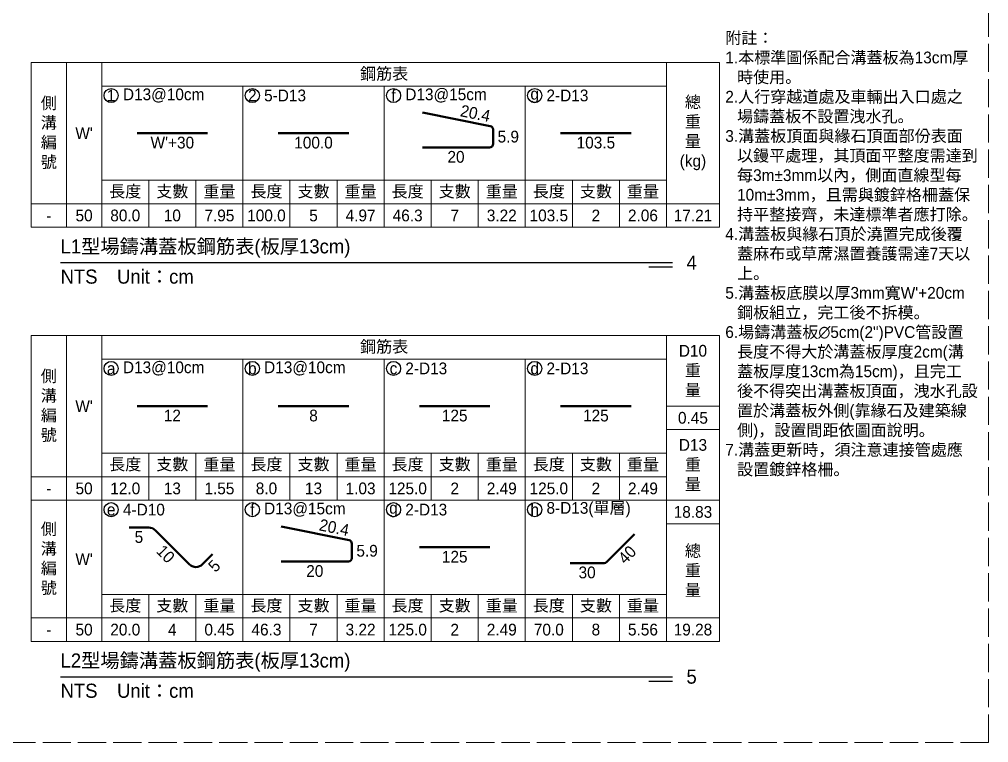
# Model space of a CAD drawing. Extents: x -2931 to 4779, y -2120 to 304.
# Drawn here: x 327.2 to 739.1, y -1307.5 to -1000.1 of the extents above; entities that cross this region are included whole.
import ezdxf

# ---------------------------------------------------------------- set-up
doc = ezdxf.new("R2010")
doc.units = 0
doc.header["$MEASUREMENT"] = 0
doc.linetypes.add('ACAD_ISO02W100', pattern=[15, 12, -3])
doc.layers.add('一、1.基本-圖框', color=7, linetype='Continuous', lineweight=20)
doc.layers.add('二、5.繪圖-鋼筋', color=60, linetype='Continuous', lineweight=50)
doc.layers.add('一、4.基本-隱藏', color=9, linetype='ACAD_ISO02W100', lineweight=20, plot=False)
doc.layers.add('三、1.文字-說明文字', color=2, linetype='Continuous')
doc.layers.add('三、3.文字-註解文字', color=2, linetype='Continuous')
doc.styles.add('次圖名(詳圖)', font='MS PGothic.ttf', dxfattribs={"height": 6})
doc.styles.add('註解文字', font='MS PGothic.ttf', dxfattribs={"height": 5})

msp = doc.modelspace()

# ---------------------------------------------------------------- linework, layer by layer
at = {"layer": '一、1.基本-圖框'}
for points in [[(332.241, -1018.464), (347.241, -1018.464), (347.241, -1078.464), (332.241, -1078.464)], [(347.241, -1018.464), (362.241, -1018.464), (362.241, -1078.464), (347.241, -1078.464)], [(362.241, -1018.464), (602.241, -1018.464), (602.241, -1028.464), (362.241, -1028.464)], [(602.241, -1018.464), (624.741, -1018.464), (624.741, -1078.464), (602.241, -1078.464)], [(422.241, -1028.464), (362.241, -1028.464), (362.241, -1068.464), (422.241, -1068.464)], [(482.241, -1028.464), (422.241, -1028.464), (422.241, -1068.464), (482.241, -1068.464)], [(542.241, -1028.464), (482.241, -1028.464), (482.241, -1068.464), (542.241, -1068.464)], [(602.241, -1028.464), (542.241, -1028.464), (542.241, -1068.464), (602.241, -1068.464)], [(362.241, -1068.464), (382.241, -1068.464), (382.241, -1078.464), (362.241, -1078.464)], [(382.241, -1068.464), (402.241, -1068.464), (402.241, -1078.464), (382.241, -1078.464)], [(402.241, -1068.464), (422.241, -1068.464), (422.241, -1078.464), (402.241, -1078.464)], [(422.241, -1068.464), (442.241, -1068.464), (442.241, -1078.464), (422.241, -1078.464)], [(442.241, -1068.464), (462.241, -1068.464), (462.241, -1078.464), (442.241, -1078.464)], [(462.241, -1068.464), (482.241, -1068.464), (482.241, -1078.464), (462.241, -1078.464)], [(482.241, -1068.464), (502.241, -1068.464), (502.241, -1078.464), (482.241, -1078.464)], [(502.241, -1068.464), (522.241, -1068.464), (522.241, -1078.464), (502.241, -1078.464)], [(522.241, -1068.464), (542.241, -1068.464), (542.241, -1078.464), (522.241, -1078.464)], [(542.241, -1068.464), (562.241, -1068.464), (562.241, -1078.464), (542.241, -1078.464)], [(562.241, -1068.464), (582.241, -1068.464), (582.241, -1078.464), (562.241, -1078.464)], [(582.241, -1068.464), (602.241, -1068.464), (602.241, -1078.464), (582.241, -1078.464)], [(332.241, -1078.464), (347.241, -1078.464), (347.241, -1088.464), (332.241, -1088.464)], [(347.241, -1078.464), (362.241, -1078.464), (362.241, -1088.464), (347.241, -1088.464)], [(362.241, -1078.464), (382.241, -1078.464), (382.241, -1088.464), (362.241, -1088.464)], [(382.241, -1078.464), (402.241, -1078.464), (402.241, -1088.464), (382.241, -1088.464)], [(402.241, -1078.464), (422.241, -1078.464), (422.241, -1088.464), (402.241, -1088.464)], [(422.241, -1078.464), (442.241, -1078.464), (442.241, -1088.464), (422.241, -1088.464)], [(442.241, -1078.464), (462.241, -1078.464), (462.241, -1088.464), (442.241, -1088.464)], [(462.241, -1078.464), (482.241, -1078.464), (482.241, -1088.464), (462.241, -1088.464)], [(482.241, -1078.464), (502.241, -1078.464), (502.241, -1088.464), (482.241, -1088.464)], [(502.241, -1078.464), (522.241, -1078.464), (522.241, -1088.464), (502.241, -1088.464)], [(522.241, -1078.464), (542.241, -1078.464), (542.241, -1088.464), (522.241, -1088.464)], [(542.241, -1078.464), (562.241, -1078.464), (562.241, -1088.464), (542.241, -1088.464)], [(562.241, -1078.464), (582.241, -1078.464), (582.241, -1088.464), (562.241, -1088.464)], [(582.241, -1078.464), (602.241, -1078.464), (602.241, -1088.464), (582.241, -1088.464)], [(602.241, -1078.464), (624.741, -1078.464), (624.741, -1088.464), (602.241, -1088.464)], [(332.241, -1134.464), (347.241, -1134.464), (347.241, -1194.464), (332.241, -1194.464)], [(347.241, -1134.464), (362.241, -1134.464), (362.241, -1194.464), (347.241, -1194.464)], [(362.241, -1134.464), (602.241, -1134.464), (602.241, -1144.464), (362.241, -1144.464)], [(602.241, -1134.464), (624.741, -1134.464), (624.741, -1164.464), (602.241, -1164.464)], [(422.241, -1144.464), (362.241, -1144.464), (362.241, -1184.464), (422.241, -1184.464)], [(482.241, -1144.464), (422.241, -1144.464), (422.241, -1184.464), (482.241, -1184.464)], [(542.241, -1144.464), (482.241, -1144.464), (482.241, -1184.464), (542.241, -1184.464)], [(602.241, -1144.464), (542.241, -1144.464), (542.241, -1184.464), (602.241, -1184.464)], [(602.241, -1164.464), (624.741, -1164.464), (624.741, -1174.464), (602.241, -1174.464)], [(602.241, -1174.464), (624.741, -1174.464), (624.741, -1204.464), (602.241, -1204.464)], [(362.241, -1184.464), (382.241, -1184.464), (382.241, -1194.464), (362.241, -1194.464)], [(382.241, -1184.464), (402.241, -1184.464), (402.241, -1194.464), (382.241, -1194.464)], [(402.241, -1184.464), (422.241, -1184.464), (422.241, -1194.464), (402.241, -1194.464)], [(422.241, -1184.464), (442.241, -1184.464), (442.241, -1194.464), (422.241, -1194.464)], [(442.241, -1184.464), (462.241, -1184.464), (462.241, -1194.464), (442.241, -1194.464)], [(462.241, -1184.464), (482.241, -1184.464), (482.241, -1194.464), (462.241, -1194.464)], [(482.241, -1184.464), (502.241, -1184.464), (502.241, -1194.464), (482.241, -1194.464)], [(502.241, -1184.464), (522.241, -1184.464), (522.241, -1194.464), (502.241, -1194.464)], [(522.241, -1184.464), (542.241, -1184.464), (542.241, -1194.464), (522.241, -1194.464)], [(542.241, -1184.464), (562.241, -1184.464), (562.241, -1194.464), (542.241, -1194.464)], [(562.241, -1184.464), (582.241, -1184.464), (582.241, -1194.464), (562.241, -1194.464)], [(582.241, -1184.464), (602.241, -1184.464), (602.241, -1194.464), (582.241, -1194.464)], [(332.241, -1194.464), (347.241, -1194.464), (347.241, -1204.464), (332.241, -1204.464)], [(347.241, -1194.464), (362.241, -1194.464), (362.241, -1204.464), (347.241, -1204.464)], [(362.241, -1194.464), (382.241, -1194.464), (382.241, -1204.464), (362.241, -1204.464)], [(382.241, -1194.464), (402.241, -1194.464), (402.241, -1204.464), (382.241, -1204.464)], [(402.241, -1194.464), (422.241, -1194.464), (422.241, -1204.464), (402.241, -1204.464)], [(422.241, -1194.464), (442.241, -1194.464), (442.241, -1204.464), (422.241, -1204.464)], [(442.241, -1194.464), (462.241, -1194.464), (462.241, -1204.464), (442.241, -1204.464)], [(462.241, -1194.464), (482.241, -1194.464), (482.241, -1204.464), (462.241, -1204.464)], [(482.241, -1194.464), (502.241, -1194.464), (502.241, -1204.464), (482.241, -1204.464)], [(502.241, -1194.464), (522.241, -1194.464), (522.241, -1204.464), (502.241, -1204.464)], [(522.241, -1194.464), (542.241, -1194.464), (542.241, -1204.464), (522.241, -1204.464)], [(542.241, -1194.464), (562.241, -1194.464), (562.241, -1204.464), (542.241, -1204.464)], [(562.241, -1194.464), (582.241, -1194.464), (582.241, -1204.464), (562.241, -1204.464)], [(582.241, -1194.464), (602.241, -1194.464), (602.241, -1204.464), (582.241, -1204.464)], [(332.241, -1204.464), (347.241, -1204.464), (347.241, -1254.464), (332.241, -1254.464)], [(347.241, -1204.464), (362.241, -1204.464), (362.241, -1254.464), (347.241, -1254.464)], [(422.241, -1204.464), (362.241, -1204.464), (362.241, -1244.464), (422.241, -1244.464)], [(482.241, -1204.464), (422.241, -1204.464), (422.241, -1244.464), (482.241, -1244.464)], [(542.241, -1204.464), (482.241, -1204.464), (482.241, -1244.464), (542.241, -1244.464)], [(602.241, -1204.464), (542.241, -1204.464), (542.241, -1244.464), (602.241, -1244.464)], [(602.241, -1204.464), (624.741, -1204.464), (624.741, -1214.464), (602.241, -1214.464)], [(362.241, -1244.464), (382.241, -1244.464), (382.241, -1254.464), (362.241, -1254.464)], [(382.241, -1244.464), (402.241, -1244.464), (402.241, -1254.464), (382.241, -1254.464)], [(402.241, -1244.464), (422.241, -1244.464), (422.241, -1254.464), (402.241, -1254.464)], [(422.241, -1244.464), (442.241, -1244.464), (442.241, -1254.464), (422.241, -1254.464)], [(442.241, -1244.464), (462.241, -1244.464), (462.241, -1254.464), (442.241, -1254.464)], [(462.241, -1244.464), (482.241, -1244.464), (482.241, -1254.464), (462.241, -1254.464)], [(482.241, -1244.464), (502.241, -1244.464), (502.241, -1254.464), (482.241, -1254.464)], [(502.241, -1244.464), (522.241, -1244.464), (522.241, -1254.464), (502.241, -1254.464)], [(522.241, -1244.464), (542.241, -1244.464), (542.241, -1254.464), (522.241, -1254.464)], [(542.241, -1244.464), (562.241, -1244.464), (562.241, -1254.464), (542.241, -1254.464)], [(562.241, -1244.464), (582.241, -1244.464), (582.241, -1254.464), (562.241, -1254.464)], [(582.241, -1244.464), (602.241, -1244.464), (602.241, -1254.464), (582.241, -1254.464)], [(332.241, -1254.464), (347.241, -1254.464), (347.241, -1264.464), (332.241, -1264.464)], [(347.241, -1254.464), (362.241, -1254.464), (362.241, -1264.464), (347.241, -1264.464)], [(362.241, -1254.464), (382.241, -1254.464), (382.241, -1264.464), (362.241, -1264.464)], [(382.241, -1254.464), (402.241, -1254.464), (402.241, -1264.464), (382.241, -1264.464)], [(402.241, -1254.464), (422.241, -1254.464), (422.241, -1264.464), (402.241, -1264.464)], [(422.241, -1254.464), (442.241, -1254.464), (442.241, -1264.464), (422.241, -1264.464)], [(442.241, -1254.464), (462.241, -1254.464), (462.241, -1264.464), (442.241, -1264.464)], [(462.241, -1254.464), (482.241, -1254.464), (482.241, -1264.464), (462.241, -1264.464)], [(482.241, -1254.464), (502.241, -1254.464), (502.241, -1264.464), (482.241, -1264.464)], [(502.241, -1254.464), (522.241, -1254.464), (522.241, -1264.464), (502.241, -1264.464)], [(522.241, -1254.464), (542.241, -1254.464), (542.241, -1264.464), (522.241, -1264.464)], [(542.241, -1254.464), (562.241, -1254.464), (562.241, -1264.464), (542.241, -1264.464)], [(562.241, -1254.464), (582.241, -1254.464), (582.241, -1264.464), (562.241, -1264.464)], [(582.241, -1254.464), (602.241, -1254.464), (602.241, -1264.464), (582.241, -1264.464)], [(602.241, -1254.464), (624.741, -1254.464), (624.741, -1264.464), (602.241, -1264.464)]]:
    msp.add_lwpolyline(points, close=True, dxfattribs=at)
at = {"layer": '一、1.基本-圖框', "linetype": 'Continuous'}
msp.add_lwpolyline([(624.741, -1214.464), (602.241, -1214.464), (602.241, -1254.464), (624.741, -1254.464)], close=True, dxfattribs=at)
at = {"layer": '一、4.基本-隱藏'}
msp.add_lwpolyline([(-40.855, -800.464), (739.145, -800.464), (739.145, -1307.464), (-40.855, -1307.464)], close=True, dxfattribs=at)
at = {"layer": '三、3.文字-註解文字'}
for points in [[(344.741, -1103.464), (604.741, -1103.464)], [(604.741, -1105.464), (594.741, -1105.464)], [(344.741, -1279.464), (604.741, -1279.464)], [(604.741, -1281.464), (594.741, -1281.464)]]:
    msp.add_lwpolyline(points, dxfattribs=at)
for centre in [(366.241, -1032.464), (426.241, -1032.464), (486.241, -1032.464), (546.241, -1032.464), (366.241, -1148.464), (426.241, -1148.464), (486.241, -1148.464), (546.241, -1148.464), (366.241, -1208.464), (426.241, -1208.464), (486.241, -1208.464), (546.241, -1208.464)]:
    msp.add_circle(centre, 3, dxfattribs=at)
at = {"layer": '二、5.繪圖-鋼筋'}
for points in [[(498.544, -1054.522), (527.044, -1054.522, 0.4142136), (528.544, -1053.022), (528.544, -1046.902, 0.3575108), (527.338, -1045.431), (498.538, -1039.671)], [(373.869, -1216.093), (382.213, -1216.093, -0.1989124), (385.041, -1217.264), (399.441, -1231.664, 0.4142136), (405.098, -1231.664), (409.34, -1227.422)], [(438.544, -1230.522), (467.044, -1230.522, 0.4142136), (468.544, -1229.022), (468.544, -1222.902, 0.3575108), (467.338, -1221.431), (438.538, -1215.671)], [(561.317, -1231.146), (575.695, -1231.146, 0.1989124), (576.756, -1230.706), (588.607, -1218.856)]]:
    msp.add_lwpolyline(points, format="xyb", dxfattribs=at)
for points in [[(377.241, -1048.464), (407.241, -1048.464)], [(437.241, -1048.464), (467.241, -1048.464)], [(557.241, -1048.464), (587.241, -1048.464)], [(377.241, -1164.464), (407.241, -1164.464)], [(437.241, -1164.464), (467.241, -1164.464)], [(497.241, -1164.464), (527.241, -1164.464)], [(557.241, -1164.464), (587.241, -1164.464)], [(497.241, -1224.464), (527.241, -1224.464)]]:
    msp.add_lwpolyline(points, dxfattribs=at)

# ---------------------------------------------------------------- texts
at = {"layer": '一、1.基本-圖框', "char_height": 5, "attachment_point": 5, "style": '註解文字'}
for s, width, insert in [('{\\fMS PGothic|b0|i0|c128|p34;鋼筋表}', 128.86758, (482.241, -1023.464)), ('側溝編號', 5, (339.741, -1048.464)), ('總{\\fMS PGothic|b0|i0|c128|p34;重量(kg)}', 5, (613.491, -1048.464)), ("W'", 17.80786, (354.741, -1048.464)), ('{\\fMS PGothic|b0|i0|c128|p34;長度}', 17.80786, (372.241, -1073.464)), ('支數', 17.80786, (392.241, -1073.464)), ('重量', 17.80786, (412.241, -1073.464)), ('{\\fMS PGothic|b0|i0|c128|p34;長度}', 17.80786, (432.241, -1073.464)), ('支數', 17.80786, (452.241, -1073.464)), ('重量', 17.80786, (472.241, -1073.464)), ('{\\fMS PGothic|b0|i0|c128|p34;長度}', 17.80786, (492.241, -1073.464)), ('支數', 17.80786, (512.241, -1073.464)), ('重量', 17.80786, (532.241, -1073.464)), ('{\\fMS PGothic|b0|i0|c128|p34;長度}', 17.80786, (552.241, -1073.464)), ('支數', 17.80786, (572.241, -1073.464)), ('重量', 17.80786, (592.241, -1073.464)), ('{\\fMS PGothic|b0|i0|c128|p34;鋼筋表}', 128.86758, (482.241, -1139.464)), ('{\\fMS PGothic|b0|i0|c128|p34;D10\\P重量}', 5, (613.491, -1149.464)), ('側溝編號', 5, (339.741, -1164.464)), ("W'", 17.80786, (354.741, -1164.464)), ('{\\fMS PGothic|b0|i0|c128|p34;D13\\P重量}', 5, (613.491, -1189.464)), ('{\\fMS PGothic|b0|i0|c128|p34;長度}', 17.80786, (372.241, -1189.464)), ('支數', 17.80786, (392.241, -1189.464)), ('重量', 17.80786, (412.241, -1189.464)), ('{\\fMS PGothic|b0|i0|c128|p34;長度}', 17.80786, (432.241, -1189.464)), ('支數', 17.80786, (452.241, -1189.464)), ('重量', 17.80786, (472.241, -1189.464)), ('{\\fMS PGothic|b0|i0|c128|p34;長度}', 17.80786, (492.241, -1189.464)), ('支數', 17.80786, (512.241, -1189.464)), ('重量', 17.80786, (532.241, -1189.464)), ('{\\fMS PGothic|b0|i0|c128|p34;長度}', 17.80786, (552.241, -1189.464)), ('支數', 17.80786, (572.241, -1189.464)), ('重量', 17.80786, (592.241, -1189.464)), ('側溝編號', 5, (339.741, -1229.464)), ('總重量', 5, (613.491, -1234.464)), ("W'", 17.80786, (354.741, -1229.464)), ('{\\fMS PGothic|b0|i0|c128|p34;長度}', 17.80786, (372.241, -1249.464)), ('支數', 17.80786, (392.241, -1249.464)), ('重量', 17.80786, (412.241, -1249.464)), ('{\\fMS PGothic|b0|i0|c128|p34;長度}', 17.80786, (432.241, -1249.464)), ('支數', 17.80786, (452.241, -1249.464)), ('重量', 17.80786, (472.241, -1249.464)), ('{\\fMS PGothic|b0|i0|c128|p34;長度}', 17.80786, (492.241, -1249.464)), ('支數', 17.80786, (512.241, -1249.464)), ('重量', 17.80786, (532.241, -1249.464)), ('{\\fMS PGothic|b0|i0|c128|p34;長度}', 17.80786, (552.241, -1249.464)), ('支數', 17.80786, (572.241, -1249.464)), ('重量', 17.80786, (592.241, -1249.464))]:
    msp.add_mtext_dynamic_manual_height_columns(s, width=width, gutter_width=30, heights=[0], dxfattribs=dict(at, insert=insert))
at = {"layer": '三、1.文字-說明文字', "insert": (627.241, -1005.464), "char_height": 5, "attachment_point": 1, "style": '註解文字'}
msp.add_mtext_dynamic_manual_height_columns('{\\fMS PGothic|b0|i0|c128|p34;附註：\\P\\pi-5,l5;1.本標準圖係配合溝蓋板為13cm厚時使用。\\P2.人行穿越道處及車輛出入口處之場鑄蓋板不設置洩水孔。\\P3.溝蓋板頂面與緣石頂面部份表面以鏝平處理，其頂面平整度需達到每3m±3mm以\\fPMingLiU|b0|i0|c136|p18;內\\fMS PGothic|b0|i0|c128|p34;，側面直線型每10m±3mm，且需與鍍鋅格柵蓋保持平整接齊，未達標準者應打除。\\P4.溝蓋板與緣石頂於澆置完成後覆蓋麻布或草蓆濕置養護需達7天以上。\\P5.溝蓋板底膜以厚3mm寬W\'+20cm鋼板組立，完工後不拆模。\\P6.場鑄溝蓋板∅5cm(2")PVC管設置長度不得大於溝蓋板厚度2cm(溝蓋板厚度13cm為15cm)，且完工後不得突出溝蓋板頂面，洩水孔設置於溝蓋板外側(靠緣石及建築線側)，設置間距依圖面\\fPMingLiU|b0|i0|c136|p18;說\\fMS PGothic|b0|i0|c128|p34;明。\\P7.溝蓋更新時，須注意連接管處應設置鍍鋅格柵。}', width=107.02496, gutter_width=30, heights=[0], dxfattribs=at)
at = {"layer": '三、3.文字-註解文字'}
for s, width, gutter_width, insert, char_height, attachment_point, style in [('{\\fMS PGothic|b0|i0|c128|p34;D13@1}0{\\fMS PGothic|b0|i0|c128|p34;cm}', 6.06582, 30, (371.241, -1032.464), 5, 4, '註解文字'), ('f', 8.38231, 30, (486.241, -1032.464), 5, 5, '註解文字'), ('D13@15cm', 6.06582, 30, (491.241, -1032.464), 5, 4, '註解文字'), ('1', 8.38231, 30, (366.241, -1032.464), 5, 5, '註解文字'), ('2', 8.38231, 30, (426.241, -1032.464), 5, 5, '註解文字'), ('5-D13', 6.06582, 30, (431.241, -1032.464), 5, 4, '註解文字'), ('g', 8.38231, 30, (546.241, -1032.464), 5, 5, '註解文字'), ('2-D13', 6.06582, 30, (551.241, -1032.464), 5, 4, '註解文字'), ("{\\fMS PGothic|b0|i0|c128|p34;W'+30}", 5.41119, 25, (392.241, -1049.964), 5, 2, '註解文字'), ('{\\fMS PGothic|b0|i0|c128|p34;100.0}', 5.41119, 25, (452.241, -1049.964), 5, 2, '註解文字'), ('\\pi0.42401;{\\fMS PGothic|b0|i0|c128|p34;5.9}', 8.83098, 25, (530.044, -1049.962), 5, 4, '註解文字'), ('{\\fMS PGothic|b0|i0|c128|p34;103.5}', 5.41119, 25, (572.241, -1049.964), 5, 2, '註解文字'), ('{\\fMS PGothic|b0|i0|c128|p34;20}', 5.41119, 25, (512.794, -1056.022), 5, 2, '註解文字'), ('50', 9.06048, 30, (354.741, -1083.464), 5, 5, '註解文字'), ('80.0', 9.06048, 30, (372.241, -1083.464), 5, 5, '註解文字'), ('10', 9.06048, 30, (392.241, -1083.464), 5, 5, '註解文字'), ('7.95', 9.06048, 30, (412.241, -1083.464), 5, 5, '註解文字'), ('100.0', 9.06048, 30, (432.241, -1083.464), 5, 5, '註解文字'), ('5', 9.06048, 30, (452.241, -1083.464), 5, 5, '註解文字'), ('4.97', 9.06048, 30, (472.241, -1083.464), 5, 5, '註解文字'), ('46.3', 9.06048, 30, (492.241, -1083.464), 5, 5, '註解文字'), ('7', 9.06048, 30, (512.241, -1083.464), 5, 5, '註解文字'), ('3.22', 9.06048, 30, (532.241, -1083.464), 5, 5, '註解文字'), ('103.5', 9.06048, 30, (552.241, -1083.464), 5, 5, '註解文字'), ('2', 9.06048, 30, (572.241, -1083.464), 5, 5, '註解文字'), ('2.06', 9.06048, 30, (592.241, -1083.464), 5, 5, '註解文字'), ('17.21', 9.06048, 30, (613.491, -1083.464), 5, 5, '註解文字'), ('-', 9.06048, 30, (339.741, -1083.464), 5, 5, '註解文字'), ('{\\fMS PGothic|b0|i0|c128|p34;L1型場鑄溝蓋板}鋼筋表{\\fMS PGothic|b0|i0|c128|p34;(板厚13cm)}', 215.37549, 15, (344.741, -1097.464), 6, 4, '次圖名(詳圖)'), ('4', 3, 15, (610.741, -1103.464), 6, 4, '次圖名(詳圖)'), ('NTS{\\fMS PGothic|b0|i0|c128|p34;^IUnit：cm}', 136.03259, 15, (344.741, -1109.464), 6, 4, '次圖名(詳圖)'), ('a', 8.38231, 30, (366.241, -1148.464), 5, 5, '註解文字'), ('{\\fMS PGothic|b0|i0|c128|p34;D13@1}0{\\fMS PGothic|b0|i0|c128|p34;cm}', 6.06582, 30, (371.241, -1148.464), 5, 4, '註解文字'), ('b', 8.38231, 30, (426.241, -1148.464), 5, 5, '註解文字'), ('{\\fMS PGothic|b0|i0|c128|p34;D13@1}0{\\fMS PGothic|b0|i0|c128|p34;cm}', 6.06582, 30, (431.241, -1148.464), 5, 4, '註解文字'), ('c', 8.38231, 30, (486.241, -1148.464), 5, 5, '註解文字'), ('2-D13', 6.06582, 30, (491.241, -1148.464), 5, 4, '註解文字'), ('d', 8.38231, 30, (546.241, -1148.464), 5, 5, '註解文字'), ('2-D13', 6.06582, 30, (551.241, -1148.464), 5, 4, '註解文字'), ('{\\fMS PGothic|b0|i0|c128|p34;12}', 5.41119, 25, (392.241, -1165.964), 5, 2, '註解文字'), ('{\\fMS PGothic|b0|i0|c128|p34;8}', 5.41119, 25, (452.241, -1165.964), 5, 2, '註解文字'), ('{\\fMS PGothic|b0|i0|c128|p34;125}', 5.41119, 25, (512.241, -1165.964), 5, 2, '註解文字'), ('{\\fMS PGothic|b0|i0|c128|p34;125}', 5.41119, 25, (572.241, -1165.964), 5, 2, '註解文字'), ('0.45', 9.06048, 30, (613.491, -1169.464), 5, 5, '註解文字'), ('50', 9.06048, 30, (354.741, -1199.464), 5, 5, '註解文字'), ('12.0', 9.06048, 30, (372.241, -1199.464), 5, 5, '註解文字'), ('13', 9.06048, 30, (392.241, -1199.464), 5, 5, '註解文字'), ('1.55', 9.06048, 30, (412.241, -1199.464), 5, 5, '註解文字'), ('8.0', 9.06048, 30, (432.241, -1199.464), 5, 5, '註解文字'), ('13', 9.06048, 30, (452.241, -1199.464), 5, 5, '註解文字'), ('1.03', 9.06048, 30, (472.241, -1199.464), 5, 5, '註解文字'), ('125.0', 9.06048, 30, (492.241, -1199.464), 5, 5, '註解文字'), ('2', 9.06048, 30, (512.241, -1199.464), 5, 5, '註解文字'), ('2.49', 9.06048, 30, (532.241, -1199.464), 5, 5, '註解文字'), ('125.0', 9.06048, 30, (552.241, -1199.464), 5, 5, '註解文字'), ('2', 9.06048, 30, (572.241, -1199.464), 5, 5, '註解文字'), ('2.49', 9.06048, 30, (592.241, -1199.464), 5, 5, '註解文字'), ('-', 9.06048, 30, (339.741, -1199.464), 5, 5, '註解文字'), ('4-D10', 6.06582, 30, (371.241, -1208.464), 5, 4, '註解文字'), ('f', 8.38231, 30, (426.241, -1208.464), 5, 5, '註解文字'), ('{\\fMS PGothic|b0|i0|c128|p34;D13@1}5{\\fMS PGothic|b0|i0|c128|p34;cm}', 6.06582, 30, (431.241, -1208.464), 5, 4, '註解文字'), ('g', 8.38231, 30, (486.241, -1208.464), 5, 5, '註解文字'), ('2-D13', 6.06582, 30, (491.241, -1208.464), 5, 4, '註解文字'), ('h', 8.38231, 30, (546.241, -1208.464), 5, 5, '註解文字'), ('8-D13(單層)', 38.07441, 30, (551.241, -1208.464), 5, 4, '註解文字'), ('18.83', 9.06048, 30, (613.491, -1209.464), 5, 5, '註解文字'), ('e', 8.38231, 30, (366.241, -1208.464), 5, 5, '註解文字'), ('{\\fMS PGothic|b0|i0|c128|p34;5}', 5.41119, 25, (378.041, -1217.593), 5, 2, '註解文字'), ('\\pi0.42401;{\\fMS PGothic|b0|i0|c128|p34;5.9}', 8.83098, 25, (470.044, -1225.962), 5, 4, '註解文字'), ('{\\fMS PGothic|b0|i0|c128|p34;125}', 5.41119, 25, (512.241, -1225.964), 5, 2, '註解文字'), ('{\\fMS PGothic|b0|i0|c128|p34;20}', 5.41119, 25, (452.794, -1232.022), 5, 2, '註解文字'), ('{\\fMS PGothic|b0|i0|c128|p34;30}', 5.41119, 25, (568.506, -1232.646), 5, 2, '註解文字'), ('-', 9.06048, 30, (339.741, -1259.464), 5, 5, '註解文字'), ('50', 9.06048, 30, (354.741, -1259.464), 5, 5, '註解文字'), ('20.0', 9.06048, 30, (372.241, -1259.464), 5, 5, '註解文字'), ('4', 9.06048, 30, (392.241, -1259.464), 5, 5, '註解文字'), ('0.45', 9.06048, 30, (412.241, -1259.464), 5, 5, '註解文字'), ('46.3', 9.06048, 30, (432.241, -1259.464), 5, 5, '註解文字'), ('7', 9.06048, 30, (452.241, -1259.464), 5, 5, '註解文字'), ('3.22', 9.06048, 30, (472.241, -1259.464), 5, 5, '註解文字'), ('125.0', 9.06048, 30, (492.241, -1259.464), 5, 5, '註解文字'), ('2', 9.06048, 30, (512.241, -1259.464), 5, 5, '註解文字'), ('2.49', 9.06048, 30, (532.241, -1259.464), 5, 5, '註解文字'), ('70.0', 9.06048, 30, (552.241, -1259.464), 5, 5, '註解文字'), ('8', 9.06048, 30, (572.241, -1259.464), 5, 5, '註解文字'), ('5.56', 9.06048, 30, (592.241, -1259.464), 5, 5, '註解文字'), ('19.28', 9.06048, 30, (613.491, -1259.464), 5, 5, '註解文字'), ('{\\fMS PGothic|b0|i0|c128|p34;L}2{\\fMS PGothic|b0|i0|c128|p34;型場鑄溝蓋板}鋼筋表{\\fMS PGothic|b0|i0|c128|p34;(板厚13cm)}', 215.37549, 15, (344.741, -1273.464), 6, 4, '次圖名(詳圖)'), ('5', 3, 15, (610.741, -1279.464), 6, 4, '次圖名(詳圖)'), ('NTS{\\fMS PGothic|b0|i0|c128|p34;^IUnit：cm}', 136.03259, 15, (344.741, -1285.464), 6, 4, '次圖名(詳圖)')]:
    msp.add_mtext_dynamic_manual_height_columns(s, width=width, gutter_width=gutter_width, heights=[0], dxfattribs=dict(at, insert=insert, char_height=char_height, attachment_point=attachment_point, style=style))
at = {"layer": '三、3.文字-註解文字', "char_height": 5, "style": '註解文字'}
for s, insert, attachment_point, rotation in [('{\\fMS PGothic|b0|i0|c128|p34;20.4}', (520.529, -1042.539), 8, 348.63952), ('{\\fMS PGothic|b0|i0|c128|p34;20.4}', (460.529, -1218.539), 8, 348.63952), ('{\\fMS PGothic|b0|i0|c128|p34;10}', (391.18, -1225.525), 2, 314.93188), ('{\\fMS PGothic|b0|i0|c128|p34;40}', (583.742, -1225.842), 2, 45.18682), ('{\\fMS PGothic|b0|i0|c128|p34;5}', (408.28, -1230.604), 2, 45.41649)]:
    msp.add_mtext_dynamic_manual_height_columns(s, width=5.41119, gutter_width=25, heights=[0], dxfattribs=dict(at, insert=insert, attachment_point=attachment_point, rotation=rotation))

doc.saveas('drawing.dxf')
